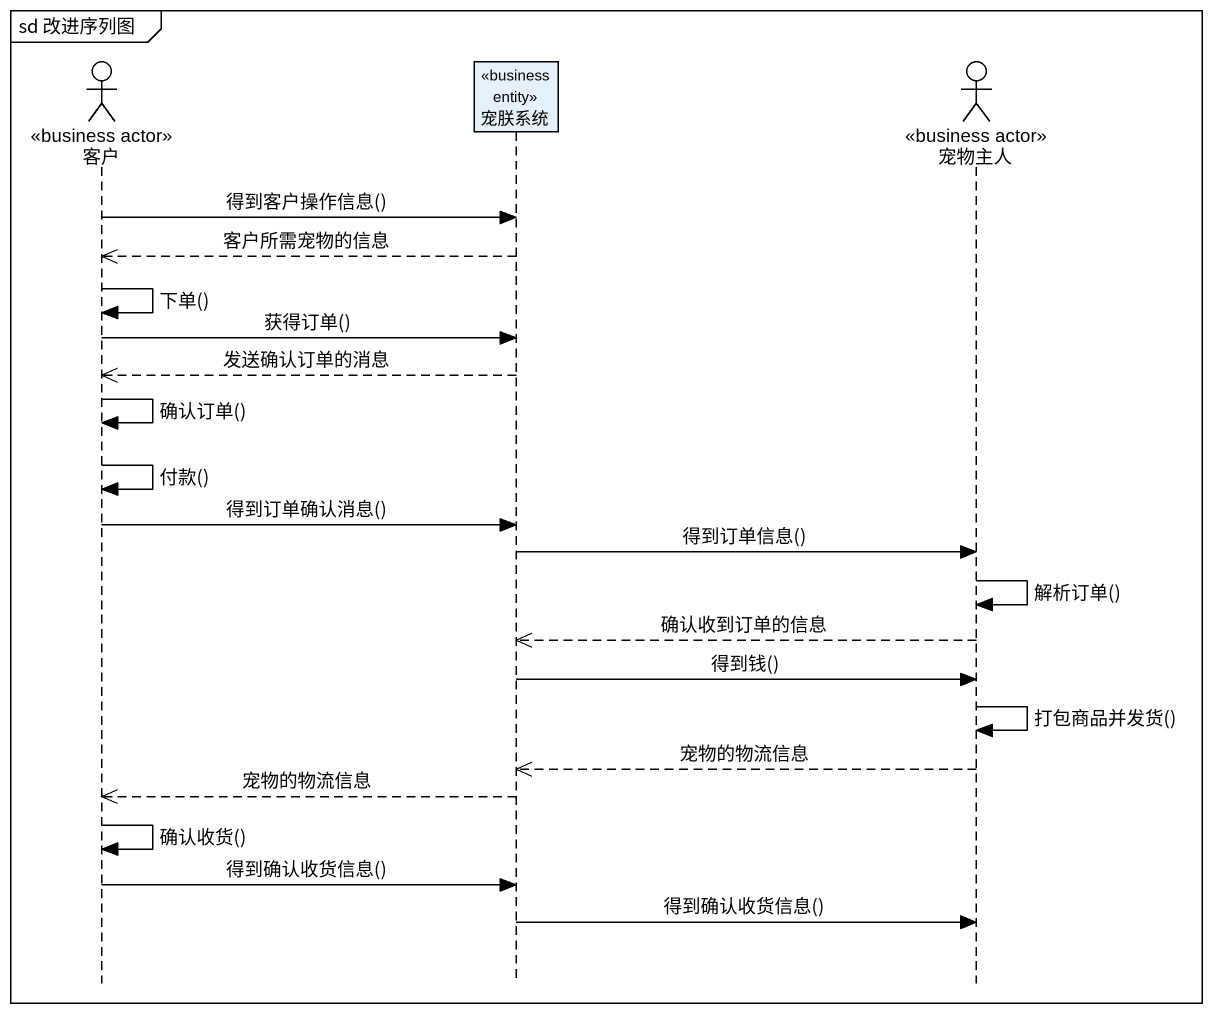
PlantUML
@startuml
mainframe sd 改进序列图
hide footbox
actor 客户 <<business actor>>
participant 宠朕系统 <<business entity>>
actor 宠物主人 <<business actor>>

客户 -> 宠朕系统 : 得到客户操作信息()
宠朕系统 -->> 客户 : 客户所需宠物的信息
客户 -> 客户 : 下单()
客户 -> 宠朕系统 : 获得订单()
宠朕系统 -->> 客户 : 发送确认订单的消息
客户 -> 客户 : 确认订单()
客户 -> 客户 : 付款()
客户 -> 宠朕系统 : 得到订单确认消息()
宠朕系统 -> 宠物主人 : 得到订单信息()
宠物主人 -> 宠物主人 : 解析订单()
宠物主人 -->> 宠朕系统 : 确认收到订单的信息
宠朕系统 -> 宠物主人 : 得到钱()
宠物主人 -> 宠物主人 : 打包商品并发货()
宠物主人 -->> 宠朕系统 : 宠物的物流信息
宠朕系统 -->> 客户 : 宠物的物流信息
客户 -> 客户 : 确认收货()
客户 -> 宠朕系统 : 得到确认收货信息()
宠朕系统 -> 宠物主人 : 得到确认收货信息()
@enduml
